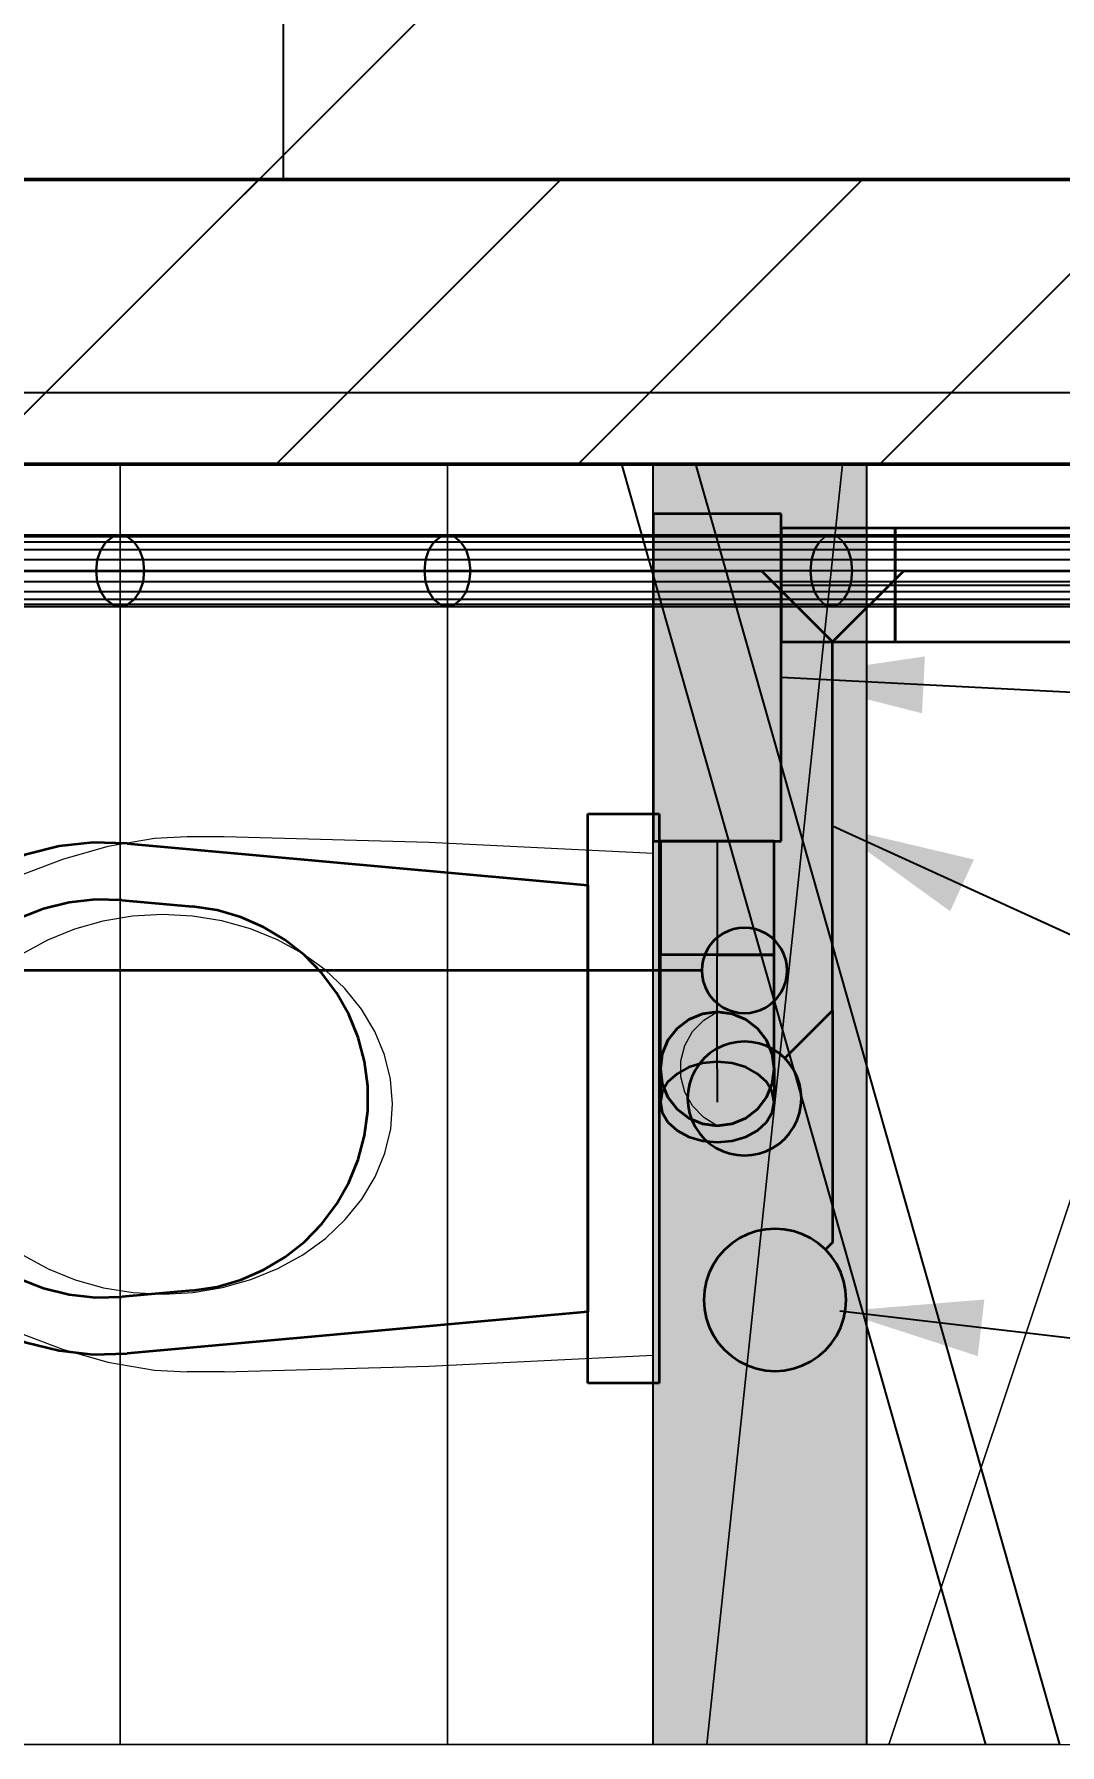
# Model space of a CAD drawing. Extents: x 0 to 756, y -25 to 420.
# Drawn here: x 355.51 to 369.92, y 241.58 to 265.62 of the extents above; entities that cross this region are included whole.
import ezdxf
from ezdxf.lldxf.tags import DXFTag

# ---------------------------------------------------------------- set-up
doc = ezdxf.new("R2010")
doc.units = 0
doc.linetypes.add('_Hiddenline_', pattern=[3, 2, -1])
doc.layers.get('0').update_dxf_attribs({"lineweight": 25})
for name, color, linetype, lineweight, true_color in [('A_Geschossdecke', 7, 'Continuous', 25, 0x008080), ('L_Abluft', 2, 'Continuous', 35, 0xffff00), ('L_Zuluft', 6, 'Continuous', 35, 0xff00ff), ('S_Abwasser_Entlueftung', 7, 'Nova_70', 35, 0x808000), ('S_Einrichtung', 7, 'Continuous', 35, 0x9dff9d), ('S_Kaltwasser', 3, 'Continuous', 35, 0x00ff00), ('S_Schmutzwasser', 7, 'Continuous', 35, 0x808040)]:
    doc.layers.add(name, color=color, linetype=linetype, lineweight=lineweight, true_color=true_color)
for name, color, linetype, lineweight in [('A_Innenwand', 7, 'Continuous', 25), ('Allgemein03', 7, 'Continuous', 25), ('Design', 7, 'Continuous', 18), ('L_Text', 7, 'Continuous', 25), ('Sanitär', 7, 'Continuous', 25), ('Standard', 7, 'Continuous', 25), ('Treppe', 7, 'Continuous', 13), ('Wand Holz nicht tragend', 7, 'Continuous', 13), ('X_Text', 7, 'Continuous', 25)]:
    doc.layers.add(name, color=color, linetype=linetype, lineweight=lineweight)
doc.styles.get("Standard").update_dxf_attribs({"font": 'arial.ttf'})
tags = doc.linetypes.add('Nova_70', pattern='A,2,[130,ltypeshp.shx,S=1,R=-90,X=0,Y=1],2', length=4).pattern_tags.tags
tags[12:13] = [DXFTag(74, 4), DXFTag(75, 0), DXFTag(340, '0'), DXFTag(46, 0.0), DXFTag(50, 0.0), DXFTag(44, 0.0), DXFTag(45, 0.0)]
tags = doc.linetypes.add('STRICHPUNKT2', pattern=[12.7, 6.35, -3.175, 0, -3.175]).pattern_tags.tags
tags[10:11] = [DXFTag(74, 4), DXFTag(75, 0), DXFTag(340, '0'), DXFTag(46, 0.0), DXFTag(50, 0.0), DXFTag(44, 0.0), DXFTag(45, 0.0)]
tags[8:9] = [DXFTag(74, 4), DXFTag(75, 0), DXFTag(340, '0'), DXFTag(46, 0.0), DXFTag(50, 0.0), DXFTag(44, 0.0), DXFTag(45, 0.0)]
tags[6:7] = [DXFTag(74, 4), DXFTag(75, 0), DXFTag(340, '0'), DXFTag(46, 0.0), DXFTag(50, 0.0), DXFTag(44, 0.0), DXFTag(45, 0.0)]
tags[4:5] = [DXFTag(74, 4), DXFTag(75, 0), DXFTag(340, '0'), DXFTag(46, 0.0), DXFTag(50, 0.0), DXFTag(44, 0.0), DXFTag(45, 0.0)]

# ---------------------------------------------------------------- blocks, each defined once
blk = doc.blocks.new('Referenz-A01I5YBJIE')
at = {"layer": 'Allgemein03', "color": 0, "lineweight": -2}
for p, q in [((359.007, 279.578), (359.007, 263.578)), ((359.007, 263.578), (391.607, 263.578)), ((364.207, 241.578), (364.207, 259.578)), ((367.209, 241.575), (367.209, 259.575)), ((364.205, 241.58), (364.207, 241.578)), ((367.207, 241.578), (367.209, 241.575))]:
    blk.add_line(p, q, dxfattribs=at)
at = {"layer": 'Design', "color": 0, "lineweight": -2}
for points in [[(364.207, 250.578), (367.207, 250.578), (364.207, 259.578)], [(367.207, 250.578), (367.207, 259.578), (364.207, 259.578)], [(364.207, 241.578), (367.207, 241.578), (364.207, 250.578)], [(367.207, 241.578), (367.207, 250.578), (364.207, 250.578)]]:
    blk.add_solid(points, dxfattribs=at)
at = {"layer": 'Sanitär', "color": 0, "lineweight": 13}
for p, q in [((356.544, 254.201), (355.907, 254.018)), ((357.197, 254.317), (356.544, 254.201)), ((357.656, 254.338), (357.197, 254.317)), ((358.178, 254.338), (357.656, 254.338)), ((361.052, 254.258), (358.178, 254.338)), ((364.207, 254.106), (361.052, 254.258)), ((355.907, 254.018), (355.286, 253.784)), ((363.289, 252.216), (363.288, 254.15)), ((364.207, 254.106), (364.207, 247.05)), ((356.888, 253.224), (356.473, 253.155)), ((357.309, 253.247), (356.888, 253.224)), ((357.731, 253.225), (357.309, 253.247)), ((358.145, 253.157), (357.731, 253.225)), ((356.073, 253.042), (355.695, 252.887)), ((356.473, 253.155), (356.073, 253.042)), ((358.546, 253.046), (358.145, 253.157)), ((358.925, 252.892), (358.546, 253.046)), ((355.695, 252.887), (355.344, 252.692)), ((359.277, 252.699), (358.925, 252.892)), ((359.595, 252.469), (359.277, 252.699)), ((359.874, 252.207), (359.595, 252.469)), ((360.109, 251.917), (359.874, 252.207)), ((363.289, 250.578), (363.289, 252.216)), ((360.296, 251.604), (360.109, 251.917)), ((360.432, 251.273), (360.296, 251.604)), ((360.515, 250.931), (360.432, 251.273)), ((360.544, 250.583), (360.515, 250.931)), ((360.517, 250.234), (360.544, 250.583)), ((363.289, 248.94), (363.289, 250.578)), ((360.435, 249.892), (360.517, 250.234)), ((360.299, 249.561), (360.435, 249.892)), ((360.113, 249.247), (360.299, 249.561)), ((359.879, 248.957), (360.113, 249.247)), ((359.6, 248.694), (359.879, 248.957)), ((363.288, 247.006), (363.289, 248.94)), ((359.283, 248.463), (359.6, 248.694)), ((355.35, 248.457), (355.702, 248.264)), ((358.932, 248.269), (359.283, 248.463)), ((355.702, 248.264), (356.081, 248.11)), ((358.553, 248.114), (358.932, 248.269)), ((356.081, 248.11), (356.481, 247.998)), ((356.481, 247.998), (356.896, 247.931)), ((356.896, 247.931), (357.318, 247.908)), ((357.318, 247.908), (357.739, 247.932)), ((357.739, 247.932), (358.153, 248.001)), ((358.153, 248.001), (358.553, 248.114)), ((355.287, 247.371), (355.907, 247.138)), ((355.907, 247.138), (356.544, 246.955)), ((356.544, 246.955), (357.197, 246.839)), ((361.052, 246.897), (364.207, 247.05)), ((357.197, 246.839), (357.656, 246.818)), ((358.178, 246.817), (357.656, 246.818)), ((358.178, 246.817), (361.052, 246.897))]:
    blk.add_line(p, q, dxfattribs=at)
at = {"layer": 'Standard', "color": 0, "lineweight": -2}
for p, q in [((356.611, 258.553), (352.011, 258.553)), ((356.715, 258.578), (352.115, 258.578)), ((356.82, 258.553), (352.22, 258.553)), ((356.611, 258.553), (356.516, 258.482)), ((356.516, 258.482), (356.611, 258.553)), ((356.715, 258.578), (356.611, 258.553)), ((356.611, 258.553), (356.715, 258.578)), ((361.215, 258.553), (356.611, 258.553)), ((361.315, 258.578), (356.715, 258.578)), ((356.715, 258.578), (356.82, 258.553)), ((356.82, 258.553), (356.715, 258.578)), ((361.415, 258.553), (356.82, 258.553)), ((356.82, 258.553), (356.914, 258.482)), ((356.914, 258.482), (356.82, 258.553)), ((361.215, 258.553), (361.125, 258.482)), ((361.125, 258.482), (361.215, 258.553)), ((361.315, 258.578), (361.215, 258.553)), ((361.215, 258.553), (361.315, 258.578)), ((366.62, 258.553), (361.215, 258.553)), ((361.315, 258.578), (361.415, 258.553)), ((366.71, 258.578), (361.315, 258.578)), ((361.415, 258.553), (361.315, 258.578)), ((361.415, 258.553), (361.505, 258.482)), ((366.8, 258.553), (361.415, 258.553)), ((361.505, 258.482), (361.415, 258.553)), ((366.62, 258.553), (366.539, 258.482)), ((366.539, 258.482), (366.62, 258.553)), ((366.71, 258.578), (366.62, 258.553)), ((366.62, 258.553), (366.71, 258.578)), ((372.93, 258.553), (366.62, 258.553)), ((366.71, 258.578), (366.8, 258.553)), ((373.013, 258.578), (366.71, 258.578)), ((366.8, 258.553), (366.71, 258.578)), ((366.8, 258.553), (366.882, 258.482)), ((373.096, 258.553), (366.8, 258.553)), ((366.882, 258.482), (366.8, 258.553)), ((356.442, 258.372), (351.842, 258.372)), ((356.516, 258.482), (351.916, 258.482)), ((356.914, 258.482), (352.314, 258.482)), ((356.989, 258.372), (352.389, 258.372)), ((356.442, 258.372), (356.394, 258.232)), ((356.394, 258.232), (356.442, 258.372)), ((356.516, 258.482), (356.442, 258.372)), ((356.442, 258.372), (356.516, 258.482)), ((361.054, 258.372), (356.442, 258.372)), ((361.125, 258.482), (356.516, 258.482)), ((361.505, 258.482), (356.914, 258.482)), ((356.914, 258.482), (356.989, 258.372)), ((356.989, 258.372), (356.914, 258.482)), ((361.576, 258.372), (356.989, 258.372)), ((356.989, 258.372), (357.037, 258.232)), ((357.037, 258.232), (356.989, 258.372)), ((361.054, 258.372), (361.008, 258.232)), ((361.008, 258.232), (361.054, 258.372)), ((361.125, 258.482), (361.054, 258.372)), ((361.054, 258.372), (361.125, 258.482)), ((366.474, 258.372), (361.054, 258.372)), ((366.539, 258.482), (361.125, 258.482)), ((361.505, 258.482), (361.576, 258.372)), ((366.882, 258.482), (361.505, 258.482)), ((361.576, 258.372), (361.505, 258.482)), ((361.576, 258.372), (361.622, 258.232)), ((366.946, 258.372), (361.576, 258.372)), ((361.622, 258.232), (361.576, 258.372)), ((366.474, 258.372), (366.433, 258.232)), ((366.433, 258.232), (366.474, 258.372)), ((366.539, 258.482), (366.474, 258.372)), ((366.474, 258.372), (366.539, 258.482)), ((372.795, 258.372), (366.474, 258.372)), ((372.855, 258.482), (366.539, 258.482)), ((366.882, 258.482), (366.946, 258.372)), ((373.172, 258.482), (366.882, 258.482)), ((366.946, 258.372), (366.882, 258.482)), ((366.946, 258.372), (366.988, 258.232)), ((373.231, 258.372), (366.946, 258.372)), ((366.988, 258.232), (366.946, 258.372)), ((356.377, 258.078), (351.777, 258.078)), ((356.394, 258.232), (351.794, 258.232)), ((357.037, 258.232), (352.437, 258.232)), ((357.053, 258.078), (352.453, 258.078)), ((356.394, 258.232), (356.377, 258.078)), ((356.377, 258.078), (356.394, 258.232)), ((356.377, 258.078), (356.394, 257.923)), ((360.992, 258.078), (356.377, 258.078)), ((356.394, 257.923), (356.377, 258.078)), ((361.008, 258.232), (356.394, 258.232)), ((361.622, 258.232), (357.037, 258.232)), ((357.037, 258.232), (357.053, 258.078)), ((357.053, 258.078), (357.037, 258.232)), ((357.053, 258.078), (357.037, 257.923)), ((357.037, 257.923), (357.053, 258.078)), ((361.638, 258.078), (357.053, 258.078)), ((361.008, 258.232), (360.992, 258.078)), ((360.992, 258.078), (361.008, 258.232)), ((360.992, 258.078), (361.008, 257.923)), ((366.419, 258.078), (360.992, 258.078)), ((361.008, 257.923), (360.992, 258.078)), ((366.433, 258.232), (361.008, 258.232)), ((361.622, 258.232), (361.638, 258.078)), ((366.988, 258.232), (361.622, 258.232)), ((361.638, 258.078), (361.622, 258.232)), ((361.638, 258.078), (361.622, 257.923)), ((361.622, 257.923), (361.638, 258.078)), ((367.002, 258.078), (361.638, 258.078)), ((366.433, 258.232), (366.419, 258.078)), ((366.419, 258.078), (366.433, 258.232)), ((366.419, 258.078), (366.433, 257.923)), ((372.744, 258.078), (366.419, 258.078)), ((366.433, 257.923), (366.419, 258.078)), ((372.757, 258.232), (366.433, 258.232)), ((366.988, 258.232), (367.002, 258.078)), ((373.269, 258.232), (366.988, 258.232)), ((367.002, 258.078), (366.988, 258.232)), ((367.002, 258.078), (366.988, 257.923)), ((366.988, 257.923), (367.002, 258.078)), ((373.283, 258.078), (367.002, 258.078)), ((356.394, 257.923), (351.794, 257.923)), ((356.442, 257.784), (351.842, 257.784)), ((356.989, 257.784), (352.389, 257.784)), ((357.037, 257.923), (352.437, 257.923)), ((356.394, 257.923), (356.442, 257.784)), ((361.008, 257.923), (356.394, 257.923)), ((356.442, 257.784), (356.394, 257.923)), ((356.442, 257.784), (356.516, 257.673)), ((361.054, 257.784), (356.442, 257.784)), ((356.516, 257.673), (356.442, 257.784)), ((356.989, 257.784), (356.914, 257.673)), ((356.914, 257.673), (356.989, 257.784)), ((357.037, 257.923), (356.989, 257.784)), ((356.989, 257.784), (357.037, 257.923)), ((361.576, 257.784), (356.989, 257.784)), ((361.622, 257.923), (357.037, 257.923)), ((361.008, 257.923), (361.054, 257.784)), ((366.433, 257.923), (361.008, 257.923)), ((361.054, 257.784), (361.008, 257.923)), ((361.054, 257.784), (361.125, 257.673)), ((366.474, 257.784), (361.054, 257.784)), ((361.125, 257.673), (361.054, 257.784)), ((361.576, 257.784), (361.505, 257.673)), ((361.505, 257.673), (361.576, 257.784)), ((361.622, 257.923), (361.576, 257.784)), ((361.576, 257.784), (361.622, 257.923)), ((366.946, 257.784), (361.576, 257.784)), ((366.988, 257.923), (361.622, 257.923)), ((366.433, 257.923), (366.474, 257.784)), ((372.757, 257.923), (366.433, 257.923)), ((366.474, 257.784), (366.433, 257.923)), ((366.474, 257.784), (366.539, 257.673)), ((372.795, 257.784), (366.474, 257.784)), ((366.539, 257.673), (366.474, 257.784)), ((366.946, 257.784), (366.882, 257.673)), ((366.882, 257.673), (366.946, 257.784)), ((366.988, 257.923), (366.946, 257.784)), ((366.946, 257.784), (366.988, 257.923)), ((373.231, 257.784), (366.946, 257.784)), ((373.269, 257.923), (366.988, 257.923)), ((356.516, 257.673), (351.916, 257.673)), ((356.611, 257.602), (352.011, 257.602)), ((352.115, 257.578), (356.715, 257.578)), ((356.82, 257.602), (352.22, 257.602)), ((356.914, 257.673), (352.314, 257.673)), ((356.516, 257.673), (356.611, 257.602)), ((361.125, 257.673), (356.516, 257.673)), ((356.611, 257.602), (356.516, 257.673)), ((356.611, 257.602), (356.715, 257.578)), ((361.215, 257.602), (356.611, 257.602)), ((356.715, 257.578), (356.611, 257.602)), ((356.82, 257.602), (356.715, 257.578)), ((356.715, 257.578), (356.82, 257.602)), ((356.715, 257.578), (361.315, 257.578)), ((356.914, 257.673), (356.82, 257.602)), ((356.82, 257.602), (356.914, 257.673)), ((361.415, 257.602), (356.82, 257.602)), ((361.505, 257.673), (356.914, 257.673)), ((361.125, 257.673), (361.215, 257.602)), ((366.539, 257.673), (361.125, 257.673)), ((361.215, 257.602), (361.125, 257.673)), ((361.215, 257.602), (361.315, 257.578)), ((366.62, 257.602), (361.215, 257.602)), ((361.315, 257.578), (361.215, 257.602)), ((361.415, 257.602), (361.315, 257.578)), ((361.315, 257.578), (361.415, 257.602)), ((361.315, 257.578), (366.71, 257.578)), ((361.505, 257.673), (361.415, 257.602)), ((361.415, 257.602), (361.505, 257.673)), ((366.8, 257.602), (361.415, 257.602)), ((366.882, 257.673), (361.505, 257.673)), ((366.539, 257.673), (366.62, 257.602)), ((372.855, 257.673), (366.539, 257.673)), ((366.62, 257.602), (366.539, 257.673)), ((366.62, 257.602), (366.71, 257.578)), ((372.93, 257.602), (366.62, 257.602)), ((366.71, 257.578), (366.62, 257.602)), ((366.8, 257.602), (366.71, 257.578)), ((366.71, 257.578), (366.8, 257.602)), ((366.71, 257.578), (373.013, 257.578)), ((366.882, 257.673), (366.8, 257.602)), ((366.8, 257.602), (366.882, 257.673)), ((373.096, 257.602), (366.8, 257.602)), ((373.172, 257.673), (366.882, 257.673))]:
    blk.add_line(p, q, dxfattribs=at)
at = {"layer": 'Standard', "color": 0, "lineweight": 13}
blk.add_line((324.607, 241.578), (373.607, 241.578), dxfattribs=at)
at = {"layer": 'Treppe', "color": 0}
for p, q in [((356.715, 259.578), (352.115, 259.578)), ((352.115, 259.578), (356.715, 259.578)), ((356.715, 241.578), (356.715, 259.578)), ((356.715, 259.578), (356.715, 241.578)), ((356.715, 259.578), (356.715, 259.578)), ((361.315, 259.578), (356.715, 259.578)), ((356.715, 259.578), (356.715, 241.578)), ((356.715, 259.578), (361.315, 259.578)), ((356.715, 241.578), (356.715, 259.578)), ((356.715, 259.578), (356.715, 259.578)), ((361.315, 241.578), (361.315, 259.578)), ((361.315, 259.578), (361.315, 241.578)), ((361.315, 259.578), (361.315, 259.578)), ((366.869, 259.578), (361.315, 259.578)), ((361.315, 259.578), (361.315, 241.578)), ((361.315, 241.578), (361.315, 259.578)), ((361.315, 259.578), (366.869, 259.578)), ((361.315, 259.578), (361.315, 259.578)), ((364.961, 241.578), (366.869, 259.578)), ((366.869, 259.578), (364.961, 241.578)), ((366.869, 259.578), (364.961, 241.578)), ((364.961, 241.578), (366.869, 259.578)), ((366.869, 259.578), (366.869, 259.578)), ((373.513, 259.578), (366.869, 259.578)), ((366.869, 259.578), (373.513, 259.578)), ((366.869, 259.578), (366.869, 259.578)), ((367.518, 241.578), (373.513, 259.578)), ((373.513, 259.578), (367.518, 241.578)), ((373.513, 259.578), (367.518, 241.578)), ((367.518, 241.578), (373.513, 259.578)), ((352.115, 241.578), (356.715, 241.578)), ((356.715, 241.578), (352.115, 241.578)), ((356.715, 241.578), (356.715, 241.578)), ((356.715, 241.578), (361.315, 241.578)), ((361.315, 241.578), (356.715, 241.578)), ((356.715, 241.578), (356.715, 241.578)), ((361.315, 241.578), (361.315, 241.578)), ((361.315, 241.578), (364.961, 241.578)), ((364.961, 241.578), (361.315, 241.578)), ((361.315, 241.578), (361.315, 241.578)), ((364.961, 241.578), (364.961, 241.578)), ((364.961, 241.578), (367.518, 241.578)), ((367.518, 241.578), (364.961, 241.578)), ((364.961, 241.578), (364.961, 241.578)), ((367.518, 241.578), (367.518, 241.578)), ((367.518, 241.578), (369.921, 241.578)), ((369.921, 241.578), (367.518, 241.578)), ((367.518, 241.578), (367.518, 241.578))]:
    blk.add_line(p, q, dxfattribs=at)
at = {"layer": 'Treppe', "color": 0, "lineweight": -2}
for p, q in [((368.881, 241.578), (363.768, 259.578)), ((369.921, 241.578), (364.807, 259.578))]:
    blk.add_line(p, q, dxfattribs=at)
at = {"layer": 'Wand Holz nicht tragend', "color": 0, "lineweight": 50}
for p, q in [((391.607, 263.578), (300.607, 263.578)), ((300.607, 263.578), (391.607, 263.578)), ((300.607, 259.578), (391.607, 259.578)), ((391.607, 259.578), (300.607, 259.578))]:
    blk.add_line(p, q, dxfattribs=at)
blk = doc.blocks.new('Wand-A01I5YCVIE', base_point=(296.607, 259.578))
at = {"color": 0, "linetype": 'ByBlock', "lineweight": -2, "ltscale": 0.25}
for p, q in [((391.607, 263.578), (296.607, 263.578)), ((391.607, 259.578), (300.607, 259.578))]:
    blk.add_line(p, q, dxfattribs=at)
at = {"color": 0, "lineweight": -2}
for p, q in [((358.664, 263.578), (354.664, 259.578)), ((362.907, 263.578), (358.907, 259.578)), ((367.15, 263.578), (363.15, 259.578)), ((371.392, 263.578), (367.392, 259.578))]:
    blk.add_line(p, q, dxfattribs=at)
blk = doc.blocks.new('Geräteanschluss Rund-A01I5YDNIE', base_point=(364.307, 252.678))
at = {"color": 0, "linetype": 'ByBlock', "lineweight": -2, "ltscale": 0.35}
for p, q in [((364.307, 254.278), (364.307, 252.678)), ((364.776, 254.278), (364.307, 254.278)), ((365.439, 254.278), (364.776, 254.278)), ((365.907, 254.278), (365.439, 254.278)), ((365.907, 252.678), (365.907, 254.278)), ((364.776, 252.678), (364.307, 252.678)), ((365.439, 252.678), (364.776, 252.678)), ((365.907, 252.678), (365.439, 252.678))]:
    blk.add_line(p, q, dxfattribs=at)
at = {"color": 0, "linetype": 'STRICHPUNKT2', "lineweight": 25, "ltscale": 0.25}
blk.add_line((365.107, 254.278), (365.107, 252.678), dxfattribs=at)
blk = doc.blocks.new('Bogen-A01I5YDPIE', base_point=(364.307, 250.278))
at = {"color": 0, "linetype": 'ByBlock', "lineweight": -2, "ltscale": 0.35}
for p, q in [((364.334, 252.678), (364.307, 252.678)), ((364.307, 252.264), (364.307, 252.678)), ((364.414, 252.678), (364.334, 252.678)), ((364.542, 252.678), (364.414, 252.678)), ((364.707, 252.678), (364.542, 252.678)), ((364.9, 252.678), (364.707, 252.678)), ((365.107, 252.678), (364.9, 252.678)), ((365.107, 252.678), (365.314, 252.678)), ((365.314, 252.678), (365.507, 252.678)), ((365.507, 252.678), (365.673, 252.678)), ((365.673, 252.678), (365.8, 252.678)), ((365.8, 252.678), (365.88, 252.678)), ((365.88, 252.678), (365.907, 252.678)), ((365.907, 252.264), (365.907, 252.678)), ((364.307, 251.878), (364.307, 252.264)), ((365.907, 251.878), (365.907, 252.264)), ((364.307, 251.546), (364.307, 251.878)), ((364.542, 251.644), (364.707, 251.771)), ((364.707, 251.771), (364.9, 251.851)), ((364.9, 251.851), (365.107, 251.878)), ((365.107, 251.878), (365.314, 251.851)), ((365.314, 251.851), (365.507, 251.771)), ((365.507, 251.771), (365.673, 251.644)), ((365.907, 251.546), (365.907, 251.878)), ((364.307, 251.292), (364.307, 251.546)), ((364.414, 251.478), (364.542, 251.644)), ((365.673, 251.644), (365.8, 251.478)), ((365.907, 251.292), (365.907, 251.546)), ((364.307, 251.132), (364.307, 251.292)), ((364.307, 251.078), (364.334, 251.285)), ((364.334, 251.285), (364.414, 251.478)), ((365.8, 251.478), (365.88, 251.285)), ((365.88, 251.285), (365.907, 251.078)), ((365.907, 251.132), (365.907, 251.292)), ((364.307, 251.078), (364.307, 251.132)), ((364.334, 250.871), (364.307, 251.078)), ((365.907, 251.078), (365.88, 250.871)), ((365.907, 251.078), (365.907, 251.132)), ((364.414, 250.678), (364.334, 250.871)), ((365.88, 250.871), (365.8, 250.678)), ((364.542, 250.512), (364.414, 250.678)), ((365.8, 250.678), (365.673, 250.512)), ((364.707, 250.385), (364.542, 250.512)), ((364.9, 250.305), (364.707, 250.385)), ((365.507, 250.385), (365.314, 250.305)), ((365.673, 250.512), (365.507, 250.385)), ((365.107, 250.278), (364.9, 250.305)), ((365.314, 250.305), (365.107, 250.278))]:
    blk.add_line(p, q, dxfattribs=at)
at = {"color": 0, "linetype": 'STRICHPUNKT2', "lineweight": 25, "ltscale": 0.25}
for p, q in [((365.107, 252.264), (365.107, 252.678)), ((365.107, 251.878), (365.107, 252.264)), ((365.107, 251.546), (365.107, 251.878)), ((365.107, 251.292), (365.107, 251.546)), ((365.107, 251.132), (365.107, 251.292)), ((365.107, 251.078), (365.107, 251.132))]:
    blk.add_line(p, q, dxfattribs=at)
at = {"color": 0, "linetype": '_Hiddenline_', "lineweight": 18}
for p, q in [((364.761, 251.601), (364.916, 251.762)), ((364.916, 251.762), (365.107, 251.878)), ((364.651, 251.406), (364.761, 251.601)), ((364.594, 251.19), (364.651, 251.406)), ((364.594, 250.966), (364.594, 251.19)), ((364.651, 250.75), (364.594, 250.966)), ((364.761, 250.555), (364.651, 250.75)), ((364.916, 250.394), (364.761, 250.555)), ((365.107, 250.278), (364.916, 250.394))]:
    blk.add_line(p, q, dxfattribs=at)
blk = doc.blocks.new('Abluftventilator-A01I5YDRIE', base_point=(364.207, 254.278))
at = {"color": 0, "linetype": 'ByBlock', "lineweight": -2, "ltscale": 0.35}
for p, q in [((366.007, 258.878), (364.207, 258.878)), ((364.207, 258.878), (364.207, 254.278)), ((366.007, 254.278), (366.007, 258.878)), ((364.207, 254.278), (366.007, 254.278))]:
    blk.add_line(p, q, dxfattribs=at)
blk = doc.blocks.new('Geräteanschluss Rund-A01I5YDTIE', base_point=(366.007, 257.078))
at = {"color": 0, "linetype": 'ByBlock', "lineweight": -2, "ltscale": 0.35}
for p, q in [((367.607, 258.678), (366.007, 258.678)), ((366.007, 258.678), (366.007, 258.209)), ((367.607, 258.678), (367.607, 258.209)), ((366.007, 258.209), (366.007, 257.546)), ((367.607, 258.209), (367.607, 257.546)), ((366.007, 257.546), (366.007, 257.078)), ((367.607, 257.546), (367.607, 257.078)), ((366.007, 257.078), (367.607, 257.078))]:
    blk.add_line(p, q, dxfattribs=at)
at = {"color": 0, "linetype": 'STRICHPUNKT2', "lineweight": 25, "ltscale": 0.25}
blk.add_line((366.007, 257.878), (367.607, 257.878), dxfattribs=at)
blk = doc.blocks.new('Bauteilbeschriftung-A01I5YDVIE', base_point=(366.007, 243.927))
at = {"color": 0, "linetype": 'ByBlock', "lineweight": -2, "ltscale": 0.25}
blk.add_line((407.573, 254.427), (366.007, 256.578), dxfattribs=at)
for points in [[(368.01, 256.578), (366.007, 256.578), (368.025, 256.874)], [(367.984, 256.075), (368.01, 256.578), (366.007, 256.578)]]:
    blk.add_solid(points, dxfattribs=at)
blk = doc.blocks.new('Bogen-A01I5YDXIE', base_point=(364.307, 250.044))
at = {"color": 0, "linetype": 'ByBlock', "lineweight": -2, "ltscale": 0.35}
for p, q in [((364.707, 251.771), (364.542, 251.644)), ((364.9, 251.851), (364.707, 251.771)), ((365.107, 251.878), (364.9, 251.851)), ((365.314, 251.851), (365.107, 251.878)), ((365.507, 251.771), (365.314, 251.851)), ((365.673, 251.644), (365.507, 251.771)), ((364.542, 251.644), (364.414, 251.478)), ((365.8, 251.478), (365.673, 251.644)), ((364.334, 251.285), (364.307, 251.078)), ((364.414, 251.478), (364.334, 251.285)), ((365.88, 251.285), (365.8, 251.478)), ((365.907, 251.078), (365.88, 251.285)), ((364.307, 251.078), (364.334, 250.871)), ((364.307, 251.078), (364.307, 251.023)), ((364.707, 251.099), (364.542, 251.009)), ((364.9, 251.156), (364.707, 251.099)), ((365.107, 251.175), (364.9, 251.156)), ((365.314, 251.156), (365.107, 251.175)), ((365.507, 251.099), (365.314, 251.156)), ((365.673, 251.009), (365.507, 251.099)), ((365.88, 250.871), (365.907, 251.078)), ((365.907, 251.078), (365.907, 251.023)), ((364.307, 251.023), (364.307, 250.863)), ((364.307, 250.863), (364.307, 250.609)), ((364.414, 250.892), (364.334, 250.756)), ((364.334, 250.871), (364.414, 250.678)), ((364.542, 251.009), (364.414, 250.892)), ((365.8, 250.892), (365.673, 251.009)), ((365.88, 250.756), (365.8, 250.892)), ((365.8, 250.678), (365.88, 250.871)), ((365.907, 251.023), (365.907, 250.863)), ((365.907, 250.863), (365.907, 250.609)), ((364.334, 250.756), (364.307, 250.609)), ((364.307, 250.609), (364.334, 250.463)), ((364.414, 250.678), (364.542, 250.512)), ((365.673, 250.512), (365.8, 250.678)), ((365.907, 250.609), (365.88, 250.756)), ((365.88, 250.463), (365.907, 250.609)), ((364.334, 250.463), (364.414, 250.326)), ((364.414, 250.326), (364.542, 250.209)), ((364.542, 250.512), (364.707, 250.385)), ((364.707, 250.385), (364.9, 250.305)), ((365.314, 250.305), (365.507, 250.385)), ((365.507, 250.385), (365.673, 250.512)), ((365.673, 250.209), (365.8, 250.326)), ((365.8, 250.326), (365.88, 250.463)), ((364.542, 250.209), (364.707, 250.119)), ((364.707, 250.119), (364.9, 250.063)), ((364.9, 250.305), (365.107, 250.278)), ((365.107, 250.278), (365.314, 250.305)), ((365.314, 250.063), (365.507, 250.119)), ((365.507, 250.119), (365.673, 250.209)), ((364.9, 250.063), (365.107, 250.044)), ((365.107, 250.044), (365.314, 250.063))]:
    blk.add_line(p, q, dxfattribs=at)
at = {"color": 0, "linetype": 'STRICHPUNKT2', "lineweight": 25, "ltscale": 0.25}
for p, q in [((365.107, 251.078), (365.107, 251.023)), ((365.107, 251.023), (365.107, 250.863)), ((365.107, 250.863), (365.107, 250.609))]:
    blk.add_line(p, q, dxfattribs=at)
blk = doc.blocks.new('Wickelfalzrohr-A01I5YFVIE', base_point=(367.607, 257.078))
at = {"color": 0, "linetype": 'ByBlock', "lineweight": -2, "ltscale": 0.35}
for p, q in [((400.294, 258.678), (367.607, 258.678)), ((367.607, 258.209), (367.607, 258.678)), ((400.294, 258.209), (400.294, 258.678)), ((367.607, 257.546), (367.607, 258.209)), ((400.294, 257.546), (400.294, 258.209)), ((367.607, 257.078), (367.607, 257.546)), ((400.294, 257.078), (400.294, 257.546)), ((367.607, 257.078), (400.294, 257.078))]:
    blk.add_line(p, q, dxfattribs=at)
at = {"color": 0, "linetype": 'STRICHPUNKT2', "lineweight": 25, "ltscale": 0.25}
blk.add_line((367.607, 257.878), (400.294, 257.878), dxfattribs=at)
blk = doc.blocks.new('WC-A01I5YGTIE', base_point=(352.897, 246.66))
at = {"color": 0, "linetype": 'ByBlock', "lineweight": -2, "ltscale": 0.35}
for p, q in [((363.289, 246.66), (363.289, 254.66)), ((363.289, 254.66), (364.289, 254.66)), ((364.289, 254.66), (364.289, 246.66)), ((355.86, 254.205), (355.396, 254.09)), ((356.336, 254.257), (355.86, 254.205)), ((356.813, 254.246), (356.336, 254.257)), ((356.813, 254.246), (363.289, 253.66)), ((355.396, 254.09), (354.952, 253.915)), ((354.534, 253.683), (354.151, 253.397)), ((354.952, 253.915), (354.534, 253.683)), ((356.368, 253.458), (355.999, 253.417)), ((356.74, 253.449), (356.368, 253.458)), ((356.74, 253.449), (357.732, 253.36)), ((363.289, 253.66), (363.289, 247.66)), ((354.151, 253.397), (353.809, 253.063)), ((355.638, 253.328), (355.292, 253.191)), ((355.999, 253.417), (355.638, 253.328)), ((358.077, 253.306), (357.732, 253.36)), ((358.412, 253.209), (358.077, 253.306)), ((358.731, 253.069), (358.412, 253.209)), ((353.809, 253.063), (353.514, 252.687)), ((354.968, 253.011), (354.67, 252.788)), ((355.292, 253.191), (354.968, 253.011)), ((359.031, 252.89), (358.731, 253.069)), ((354.67, 252.788), (354.404, 252.529)), ((359.304, 252.673), (359.031, 252.89)), ((353.514, 252.687), (353.272, 252.275)), ((354.404, 252.529), (354.175, 252.236)), ((359.548, 252.424), (359.304, 252.673)), ((353.272, 252.275), (353.086, 251.834)), ((354.175, 252.236), (353.987, 251.916)), ((359.757, 252.145), (359.548, 252.424)), ((359.929, 251.841), (359.757, 252.145)), ((353.086, 251.834), (352.961, 251.373)), ((353.987, 251.916), (353.842, 251.573)), ((360.061, 251.518), (359.929, 251.841)), ((353.842, 251.573), (353.745, 251.214)), ((360.149, 251.181), (360.061, 251.518)), ((352.961, 251.373), (352.897, 250.899)), ((353.745, 251.214), (353.696, 250.846)), ((360.194, 250.835), (360.149, 251.181)), ((352.897, 250.899), (352.897, 250.421)), ((353.696, 250.846), (353.696, 250.474)), ((360.194, 250.486), (360.194, 250.835)), ((352.897, 250.421), (352.961, 249.947)), ((353.696, 250.474), (353.745, 250.106)), ((360.149, 250.14), (360.194, 250.486)), ((353.745, 250.106), (353.842, 249.747)), ((360.061, 249.802), (360.149, 250.14)), ((352.961, 249.947), (353.086, 249.486)), ((353.842, 249.747), (353.987, 249.405)), ((359.929, 249.479), (360.061, 249.802)), ((353.086, 249.486), (353.272, 249.046)), ((353.987, 249.405), (354.175, 249.084)), ((359.757, 249.176), (359.929, 249.479)), ((359.548, 248.897), (359.757, 249.176)), ((353.272, 249.046), (353.514, 248.634)), ((354.175, 249.084), (354.404, 248.792)), ((359.304, 248.647), (359.548, 248.897)), ((353.514, 248.634), (353.809, 248.257)), ((354.404, 248.792), (354.67, 248.532)), ((359.031, 248.431), (359.304, 248.647)), ((354.67, 248.532), (354.968, 248.31)), ((358.731, 248.251), (359.031, 248.431)), ((353.809, 248.257), (354.151, 247.923)), ((354.968, 248.31), (355.292, 248.129)), ((358.412, 248.111), (358.731, 248.251)), ((354.151, 247.923), (354.534, 247.638)), ((355.292, 248.129), (355.638, 247.993)), ((355.638, 247.993), (355.999, 247.903)), ((357.732, 247.961), (356.74, 247.871)), ((357.732, 247.961), (358.077, 248.014)), ((358.077, 248.014), (358.412, 248.111)), ((355.999, 247.903), (356.368, 247.863)), ((356.368, 247.863), (356.74, 247.871)), ((354.534, 247.638), (354.952, 247.405)), ((363.289, 247.66), (356.813, 247.075)), ((354.952, 247.405), (355.396, 247.23)), ((355.396, 247.23), (355.86, 247.116)), ((355.86, 247.116), (356.336, 247.063)), ((356.336, 247.063), (356.813, 247.075)), ((364.289, 246.66), (363.289, 246.66))]:
    blk.add_line(p, q, dxfattribs=at)
blk = doc.blocks.new('Anschluss-Element-A01I5YGVIE', base_point=(364.889, 251.86))
at = {"color": 0, "lineweight": -2}
for p, q in [((365.189, 252.98), (365.124, 252.936)), ((365.26, 253.014), (365.189, 252.98)), ((365.334, 253.04), (365.26, 253.014)), ((365.411, 253.055), (365.334, 253.04)), ((365.489, 253.06), (365.411, 253.055)), ((365.568, 253.055), (365.489, 253.06)), ((365.645, 253.04), (365.568, 253.055)), ((365.719, 253.014), (365.645, 253.04)), ((365.789, 252.98), (365.719, 253.014)), ((365.855, 252.936), (365.789, 252.98)), ((364.97, 252.76), (364.935, 252.69)), ((365.013, 252.825), (364.97, 252.76)), ((365.065, 252.884), (365.013, 252.825)), ((365.124, 252.936), (365.065, 252.884)), ((365.914, 252.884), (365.855, 252.936)), ((365.965, 252.825), (365.914, 252.884)), ((366.009, 252.76), (365.965, 252.825)), ((366.044, 252.69), (366.009, 252.76)), ((364.894, 252.538), (364.889, 252.46)), ((364.91, 252.615), (364.894, 252.538)), ((364.935, 252.69), (364.91, 252.615)), ((366.069, 252.615), (366.044, 252.69)), ((366.084, 252.538), (366.069, 252.615)), ((366.089, 252.46), (366.084, 252.538)), ((364.889, 252.46), (364.894, 252.382)), ((364.894, 252.382), (364.91, 252.305)), ((364.91, 252.305), (364.935, 252.231)), ((366.044, 252.231), (366.069, 252.305)), ((366.069, 252.305), (366.084, 252.382)), ((366.084, 252.382), (366.089, 252.46)), ((364.935, 252.231), (364.97, 252.16)), ((364.97, 252.16), (365.013, 252.095)), ((365.013, 252.095), (365.065, 252.036)), ((365.065, 252.036), (365.124, 251.984)), ((365.855, 251.984), (365.914, 252.036)), ((365.914, 252.036), (365.965, 252.095)), ((365.965, 252.095), (366.009, 252.16)), ((366.009, 252.16), (366.044, 252.231)), ((365.124, 251.984), (365.189, 251.941)), ((365.189, 251.941), (365.26, 251.906)), ((365.26, 251.906), (365.334, 251.881)), ((365.334, 251.881), (365.411, 251.865)), ((365.411, 251.865), (365.489, 251.86)), ((365.489, 251.86), (365.568, 251.865)), ((365.568, 251.865), (365.645, 251.881)), ((365.645, 251.881), (365.719, 251.906)), ((365.719, 251.906), (365.789, 251.941)), ((365.789, 251.941), (365.855, 251.984))]:
    blk.add_line(p, q, dxfattribs=at)
blk = doc.blocks.new('Anschluss-Element-A01I5YGXIE', base_point=(364.689, 249.86))
at = {"color": 0, "lineweight": -2}
for p, q in [((365.002, 251.295), (364.924, 251.226)), ((365.089, 251.353), (365.002, 251.295)), ((365.183, 251.399), (365.089, 251.353)), ((365.282, 251.433), (365.183, 251.399)), ((365.385, 251.453), (365.282, 251.433)), ((365.489, 251.46), (365.385, 251.453)), ((365.594, 251.453), (365.489, 251.46)), ((365.696, 251.433), (365.594, 251.453)), ((365.795, 251.399), (365.696, 251.433)), ((365.889, 251.353), (365.795, 251.399)), ((365.976, 251.295), (365.889, 251.353)), ((366.055, 251.226), (365.976, 251.295)), ((364.797, 251.06), (364.75, 250.966)), ((364.855, 251.147), (364.797, 251.06)), ((364.924, 251.226), (364.855, 251.147)), ((366.124, 251.147), (366.055, 251.226)), ((366.182, 251.06), (366.124, 251.147)), ((366.228, 250.966), (366.182, 251.06)), ((364.717, 250.867), (364.696, 250.765)), ((364.75, 250.966), (364.717, 250.867)), ((366.262, 250.867), (366.228, 250.966)), ((366.283, 250.765), (366.262, 250.867)), ((364.696, 250.765), (364.689, 250.66)), ((364.689, 250.66), (364.696, 250.556)), ((364.696, 250.556), (364.717, 250.453)), ((366.262, 250.453), (366.283, 250.556)), ((366.289, 250.66), (366.283, 250.765)), ((366.283, 250.556), (366.289, 250.66)), ((364.717, 250.453), (364.75, 250.354)), ((364.75, 250.354), (364.797, 250.26)), ((366.182, 250.26), (366.228, 250.354)), ((366.228, 250.354), (366.262, 250.453)), ((364.797, 250.26), (364.855, 250.173)), ((364.855, 250.173), (364.924, 250.094)), ((364.924, 250.094), (365.002, 250.025)), ((365.976, 250.025), (366.055, 250.094)), ((366.055, 250.094), (366.124, 250.173)), ((366.124, 250.173), (366.182, 250.26)), ((365.002, 250.025), (365.089, 249.967)), ((365.089, 249.967), (365.183, 249.921)), ((365.183, 249.921), (365.282, 249.887)), ((365.282, 249.887), (365.385, 249.867)), ((365.385, 249.867), (365.489, 249.86)), ((365.489, 249.86), (365.594, 249.867)), ((365.594, 249.867), (365.696, 249.887)), ((365.696, 249.887), (365.795, 249.921)), ((365.795, 249.921), (365.889, 249.967)), ((365.889, 249.967), (365.976, 250.025))]:
    blk.add_line(p, q, dxfattribs=at)
blk = doc.blocks.new('Entlüftung-A01I5YJVIE', base_point=(364.919, 246.829))
at = {"color": 0, "linetype": 'ByBlock', "lineweight": -2, "ltscale": 0.35}
for p, q in [((365.419, 248.695), (365.31, 248.622)), ((365.536, 248.753), (365.419, 248.695)), ((365.66, 248.795), (365.536, 248.753)), ((365.788, 248.82), (365.66, 248.795)), ((365.919, 248.829), (365.788, 248.82)), ((366.049, 248.82), (365.919, 248.829)), ((366.178, 248.795), (366.049, 248.82)), ((366.302, 248.753), (366.178, 248.795)), ((366.419, 248.695), (366.302, 248.753)), ((366.528, 248.622), (366.419, 248.695)), ((365.126, 248.438), (365.053, 248.329)), ((365.212, 248.536), (365.126, 248.438)), ((365.31, 248.622), (365.212, 248.536)), ((366.626, 248.536), (366.528, 248.622)), ((366.712, 248.438), (366.626, 248.536)), ((366.785, 248.329), (366.712, 248.438)), ((364.995, 248.212), (364.953, 248.088)), ((365.053, 248.329), (364.995, 248.212)), ((366.843, 248.212), (366.785, 248.329)), ((366.885, 248.088), (366.843, 248.212)), ((364.927, 247.96), (364.919, 247.829)), ((364.953, 248.088), (364.927, 247.96)), ((366.91, 247.96), (366.885, 248.088)), ((366.919, 247.829), (366.91, 247.96)), ((364.919, 247.829), (364.927, 247.698)), ((364.927, 247.698), (364.953, 247.57)), ((366.885, 247.57), (366.91, 247.698)), ((366.91, 247.698), (366.919, 247.829)), ((364.953, 247.57), (364.995, 247.446)), ((364.995, 247.446), (365.053, 247.329)), ((366.785, 247.329), (366.843, 247.446)), ((366.843, 247.446), (366.885, 247.57)), ((365.053, 247.329), (365.126, 247.22)), ((365.126, 247.22), (365.212, 247.122)), ((366.626, 247.122), (366.712, 247.22)), ((366.712, 247.22), (366.785, 247.329)), ((365.212, 247.122), (365.31, 247.036)), ((365.31, 247.036), (365.419, 246.963)), ((365.419, 246.963), (365.536, 246.905)), ((366.302, 246.905), (366.419, 246.963)), ((366.419, 246.963), (366.528, 247.036)), ((366.528, 247.036), (366.626, 247.122)), ((365.536, 246.905), (365.66, 246.863)), ((365.66, 246.863), (365.788, 246.838)), ((365.788, 246.838), (365.919, 246.829)), ((365.919, 246.829), (366.049, 246.838)), ((366.049, 246.838), (366.178, 246.863)), ((366.178, 246.863), (366.302, 246.905))]:
    blk.add_line(p, q, dxfattribs=at)
blk = doc.blocks.new('Bauteilbeschriftung-A01I5YJXIE', base_point=(366.828, 239.408))
at = {"color": 0, "linetype": 'ByBlock', "lineweight": -2, "ltscale": 0.25}
blk.add_line((407.555, 242.908), (366.828, 247.669), dxfattribs=at)
for points in [[(368.841, 247.669), (366.828, 247.669), (368.861, 247.834)], [(368.768, 247.039), (368.841, 247.669), (366.828, 247.669)]]:
    blk.add_solid(points, dxfattribs=at)
blk = doc.blocks.new('Abwasserleitung-A01I5YJZIE', base_point=(366.626, 248.536))
at = {"color": 0, "linetype": 'ByBlock', "lineweight": -2, "ltscale": 0.35}
for p, q in [((366.728, 251.898), (366.728, 248.638)), ((366.728, 248.638), (366.626, 248.536))]:
    blk.add_line(p, q, dxfattribs=at)
blk = doc.blocks.new('Abwasserleitung-A01I5YK1IE', base_point=(366.055, 251.226))
at = {"color": 0, "linetype": 'ByBlock', "lineweight": -2, "ltscale": 0.35}
blk.add_line((366.055, 251.226), (366.728, 251.898), dxfattribs=at)
blk = doc.blocks.new('Distributor Abwasserleitung-A01I5YK3IE', base_point=(365.932, 251.103))
at = {"color": 0, "lineweight": 13}
blk.add_line((366.728, 251.898), (366.728, 251.898), dxfattribs=at)
blk = doc.blocks.new('Abwasserleitung-A01I5YKPIE', base_point=(324.925, 250.859))
at = {"color": 0, "linetype": 'ByBlock', "lineweight": -2, "ltscale": 0.35}
for p, q in [((325.048, 258.078), (365.728, 258.078)), ((365.728, 258.078), (366.728, 257.078))]:
    blk.add_line(p, q, dxfattribs=at)
blk = doc.blocks.new('Abwasserleitung-A01I5YKTIE', base_point=(366.728, 251.898))
at = {"color": 0, "linetype": 'ByBlock', "lineweight": -2, "ltscale": 0.35}
blk.add_line((366.728, 251.898), (366.728, 257.078), dxfattribs=at)
blk = doc.blocks.new('Bauteilbeschriftung-A01I5YKVIE', base_point=(366.728, 247.378))
at = {"color": 0, "linetype": 'ByBlock', "lineweight": -2, "ltscale": 0.25}
blk.add_line((375.275, 250.578), (366.728, 254.488), dxfattribs=at)
at = {"color": 0, "lineweight": -2}
for p, q in [((375.275, 250.578), (385.438, 250.578)), ((375.275, 247.378), (375.275, 250.578)), ((385.438, 250.578), (385.438, 247.378)), ((385.438, 247.378), (375.275, 247.378))]:
    blk.add_line(p, q, dxfattribs=at)
at = {"color": 0, "linetype": 'ByBlock', "lineweight": -2, "ltscale": 0.25}
for points in [[(368.713, 254.02), (367.375, 254.02), (366.728, 254.488)], [(368.38, 253.292), (368.713, 254.02), (367.375, 254.02)]]:
    blk.add_solid(points, dxfattribs=at)
at = {"color": 7, "linetype": 'ByBlock', "lineweight": -2, "ltscale": 0.25, "true_color": 0xffffff}
for points in [[(375.275, 247.378), (385.438, 247.378), (375.275, 250.578)], [(385.438, 247.378), (375.275, 250.578), (385.438, 250.578)]]:
    blk.add_solid(points, dxfattribs=at)
at = {"color": 0, "linetype": 'ByBlock', "lineweight": -2, "ltscale": 0.25, "insert": (376.008, 250.078), "char_height": 2.2, "attachment_point": 1}
blk.add_mtext('{\\fArial;DN 90}', dxfattribs=at)
blk = doc.blocks.new('Abwasserleitung-A01I5YKXIE', base_point=(366.728, 226.631))
at = {"color": 0, "linetype": 'ByBlock', "lineweight": -2, "ltscale": 0.35}
for p, q in [((366.728, 257.078), (367.73, 258.078)), ((367.73, 258.078), (388.793, 258.078))]:
    blk.add_line(p, q, dxfattribs=at)
blk = doc.blocks.new('Distributor Abwasserleitung-A01I5YL1IE', base_point=(365.932, 256.328))
at = {"color": 0, "lineweight": 13}
blk.add_line((366.728, 257.078), (366.728, 257.078), dxfattribs=at)
blk = doc.blocks.new('Geschossdecke-A01I5YL3IE', base_point=(119.607, 260.578))
at = {"color": 0, "lineweight": -2}
blk.add_line((355.664, 260.578), (397.607, 302.521), dxfattribs=at)
at = {"color": 0, "linetype": 'ByBlock', "lineweight": -2, "ltscale": 0.25}
blk.add_line((397.607, 260.578), (119.607, 260.578), dxfattribs=at)
blk = doc.blocks.new('Geschossdecke-A01I5YL5IE', base_point=(119.607, 24.521))
at = {"color": 0, "linetype": 'ByBlock', "lineweight": -2, "ltscale": 0.25}
blk.add_line((297.607, 258.578), (397.607, 258.578), dxfattribs=at)
blk = doc.blocks.new('Wickelfalzrohr-A01I5YL7IE', base_point=(364.307, 250.278))
at = {"color": 0, "linetype": 'ByBlock', "lineweight": -2, "ltscale": 0.35}
for p, q in [((364.707, 251.771), (364.542, 251.644)), ((364.9, 251.851), (364.707, 251.771)), ((365.107, 251.878), (364.9, 251.851)), ((365.314, 251.851), (365.107, 251.878)), ((365.507, 251.771), (365.314, 251.851)), ((365.673, 251.644), (365.507, 251.771)), ((364.542, 251.644), (364.414, 251.478)), ((365.8, 251.478), (365.673, 251.644)), ((364.334, 251.285), (364.307, 251.078)), ((364.414, 251.478), (364.334, 251.285)), ((365.88, 251.285), (365.8, 251.478)), ((365.907, 251.078), (365.88, 251.285)), ((364.307, 251.078), (364.334, 250.871)), ((365.88, 250.871), (365.907, 251.078)), ((364.334, 250.871), (364.414, 250.678)), ((365.8, 250.678), (365.88, 250.871)), ((364.414, 250.678), (364.542, 250.512)), ((365.673, 250.512), (365.8, 250.678)), ((364.542, 250.512), (364.707, 250.385)), ((364.707, 250.385), (364.9, 250.305)), ((365.314, 250.305), (365.507, 250.385)), ((365.507, 250.385), (365.673, 250.512)), ((364.9, 250.305), (365.107, 250.278)), ((365.107, 250.278), (365.314, 250.305))]:
    blk.add_line(p, q, dxfattribs=at)
at = {"color": 0, "linetype": '_Hiddenline_', "lineweight": 18}
for p, q in [((364.761, 251.601), (364.916, 251.762)), ((364.916, 251.762), (365.107, 251.878)), ((364.651, 251.406), (364.761, 251.601)), ((364.594, 251.19), (364.651, 251.406)), ((364.594, 250.966), (364.594, 251.19)), ((364.651, 250.75), (364.594, 250.966)), ((364.761, 250.555), (364.651, 250.75)), ((364.916, 250.394), (364.761, 250.555)), ((365.107, 250.278), (364.916, 250.394))]:
    blk.add_line(p, q, dxfattribs=at)
at = {"color": 0, "linetype": 'STRICHPUNKT2', "lineweight": 25, "ltscale": 0.25}
blk.add_line((365.107, 251.078), (365.107, 251.078), dxfattribs=at)
blk = doc.blocks.new('Verbundrohr (Stange)-A01I5YM1IE', base_point=(353.326, 252.108))
at = {"color": 0, "linetype": 'ByBlock', "lineweight": -2, "ltscale": 0.35}
for p, q in [((364.889, 252.46), (353.326, 252.46)), ((353.326, 252.46), (353.326, 252.108))]:
    blk.add_line(p, q, dxfattribs=at)

msp = doc.modelspace()

# ---------------------------------------------------------------- block references
at = {"color": 8, "lineweight": 25, "ltscale": 0.25, "true_color": 0x808080}
msp.add_blockref('Referenz-A01I5YBJIE', (0, 0), dxfattribs=at)
at = {"layer": 'A_Geschossdecke', "ltscale": 0.25}
for name, p in [('Geschossdecke-A01I5YL3IE', (119.607, 260.578)), ('Geschossdecke-A01I5YL5IE', (119.607, 24.521))]:
    msp.add_blockref(name, p, dxfattribs=at)
at = {"layer": 'A_Innenwand', "ltscale": 0.25}
msp.add_blockref('Wand-A01I5YCVIE', (296.607, 259.578), dxfattribs=at)
at = {"layer": 'L_Abluft', "ltscale": 0.35}
for name, p in [('Abluftventilator-A01I5YDRIE', (364.207, 254.278)), ('Geräteanschluss Rund-A01I5YDTIE', (366.007, 257.078)), ('Wickelfalzrohr-A01I5YFVIE', (367.607, 257.078)), ('Geräteanschluss Rund-A01I5YDNIE', (364.307, 252.678))]:
    msp.add_blockref(name, p, dxfattribs=at)
at = {"layer": 'L_Text', "color": 7, "ltscale": 0.25}
for name, p in [('Bauteilbeschriftung-A01I5YDVIE', (366.007, 243.927)), ('Bauteilbeschriftung-A01I5YJXIE', (366.828, 239.408))]:
    msp.add_blockref(name, p, dxfattribs=at)
at = {"layer": 'L_Zuluft', "ltscale": 0.35}
for name, p in [('Bogen-A01I5YDPIE', (364.307, 250.278)), ('Bogen-A01I5YDXIE', (364.307, 250.044)), ('Wickelfalzrohr-A01I5YL7IE', (364.307, 250.278))]:
    msp.add_blockref(name, p, dxfattribs=at)
at = {"layer": 'S_Abwasser_Entlueftung', "ltscale": 0.35}
for name, p in [('Abwasserleitung-A01I5YJZIE', (366.626, 248.536)), ('Entlüftung-A01I5YJVIE', (364.919, 246.829))]:
    msp.add_blockref(name, p, dxfattribs=at)
at = {"layer": 'S_Einrichtung', "ltscale": 0.35}
msp.add_blockref('WC-A01I5YGTIE', (352.897, 246.66), dxfattribs=at)
at = {"layer": 'S_Kaltwasser', "ltscale": 0.35}
for name, p in [('Anschluss-Element-A01I5YGVIE', (364.889, 251.86)), ('Verbundrohr (Stange)-A01I5YM1IE', (353.326, 252.108))]:
    msp.add_blockref(name, p, dxfattribs=at)
at = {"layer": 'S_Schmutzwasser', "ltscale": 0.35}
for name, p in [('Abwasserleitung-A01I5YKPIE', (324.925, 250.859)), ('Abwasserleitung-A01I5YKXIE', (366.728, 226.631)), ('Abwasserleitung-A01I5YKTIE', (366.728, 251.898)), ('Distributor Abwasserleitung-A01I5YL1IE', (365.932, 256.328)), ('Abwasserleitung-A01I5YK1IE', (366.055, 251.226)), ('Distributor Abwasserleitung-A01I5YK3IE', (365.932, 251.103)), ('Anschluss-Element-A01I5YGXIE', (364.689, 249.86))]:
    msp.add_blockref(name, p, dxfattribs=at)
at = {"layer": 'X_Text', "color": 7, "ltscale": 0.25}
msp.add_blockref('Bauteilbeschriftung-A01I5YKVIE', (366.728, 247.378), dxfattribs=at)

doc.saveas('drawing.dxf')
